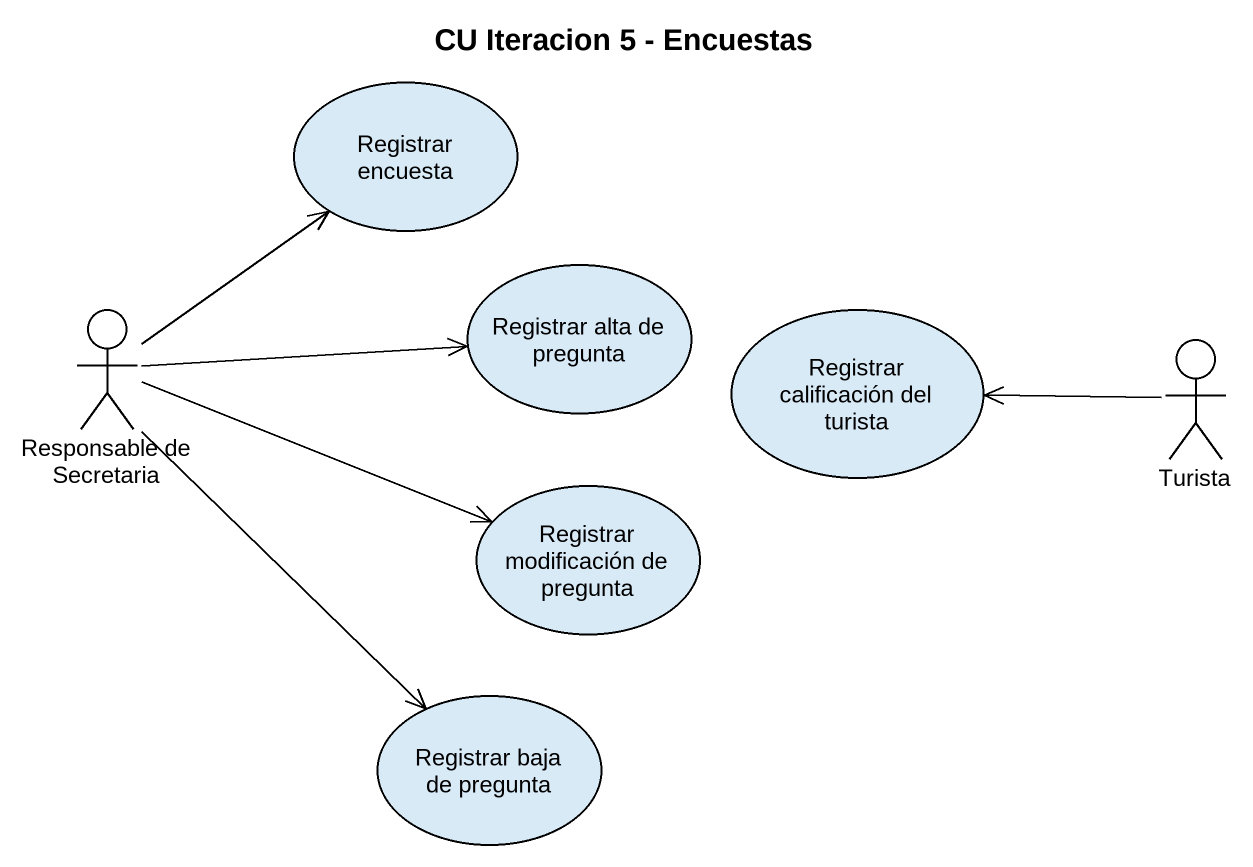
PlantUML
@startuml
title CU Iteracion 5 - Encuestas
usecase "Registrar encuesta" as Registrar_encuesta
usecase "Registrar alta de pregunta" as Registrar_alta_de_pregunta
actor "Responsable de Secretaria" as Responsable_de_Secretaria
usecase "Registrar calificación del turista" as Registrar_calificación_del
actor Turista
usecase "Registrar modificación de pregunta" as Registrar_modificación_de
usecase "Registrar baja de pregunta" as Registrar_baja_de_pregunta
Responsable_de_Secretaria -up-> Registrar_encuesta
Responsable_de_Secretaria -right-> Registrar_alta_de_pregunta
Responsable_de_Secretaria -right-> Registrar_modificación_de
Responsable_de_Secretaria --> Registrar_baja_de_pregunta
Turista -left-> Registrar_calificación_del
@enduml
